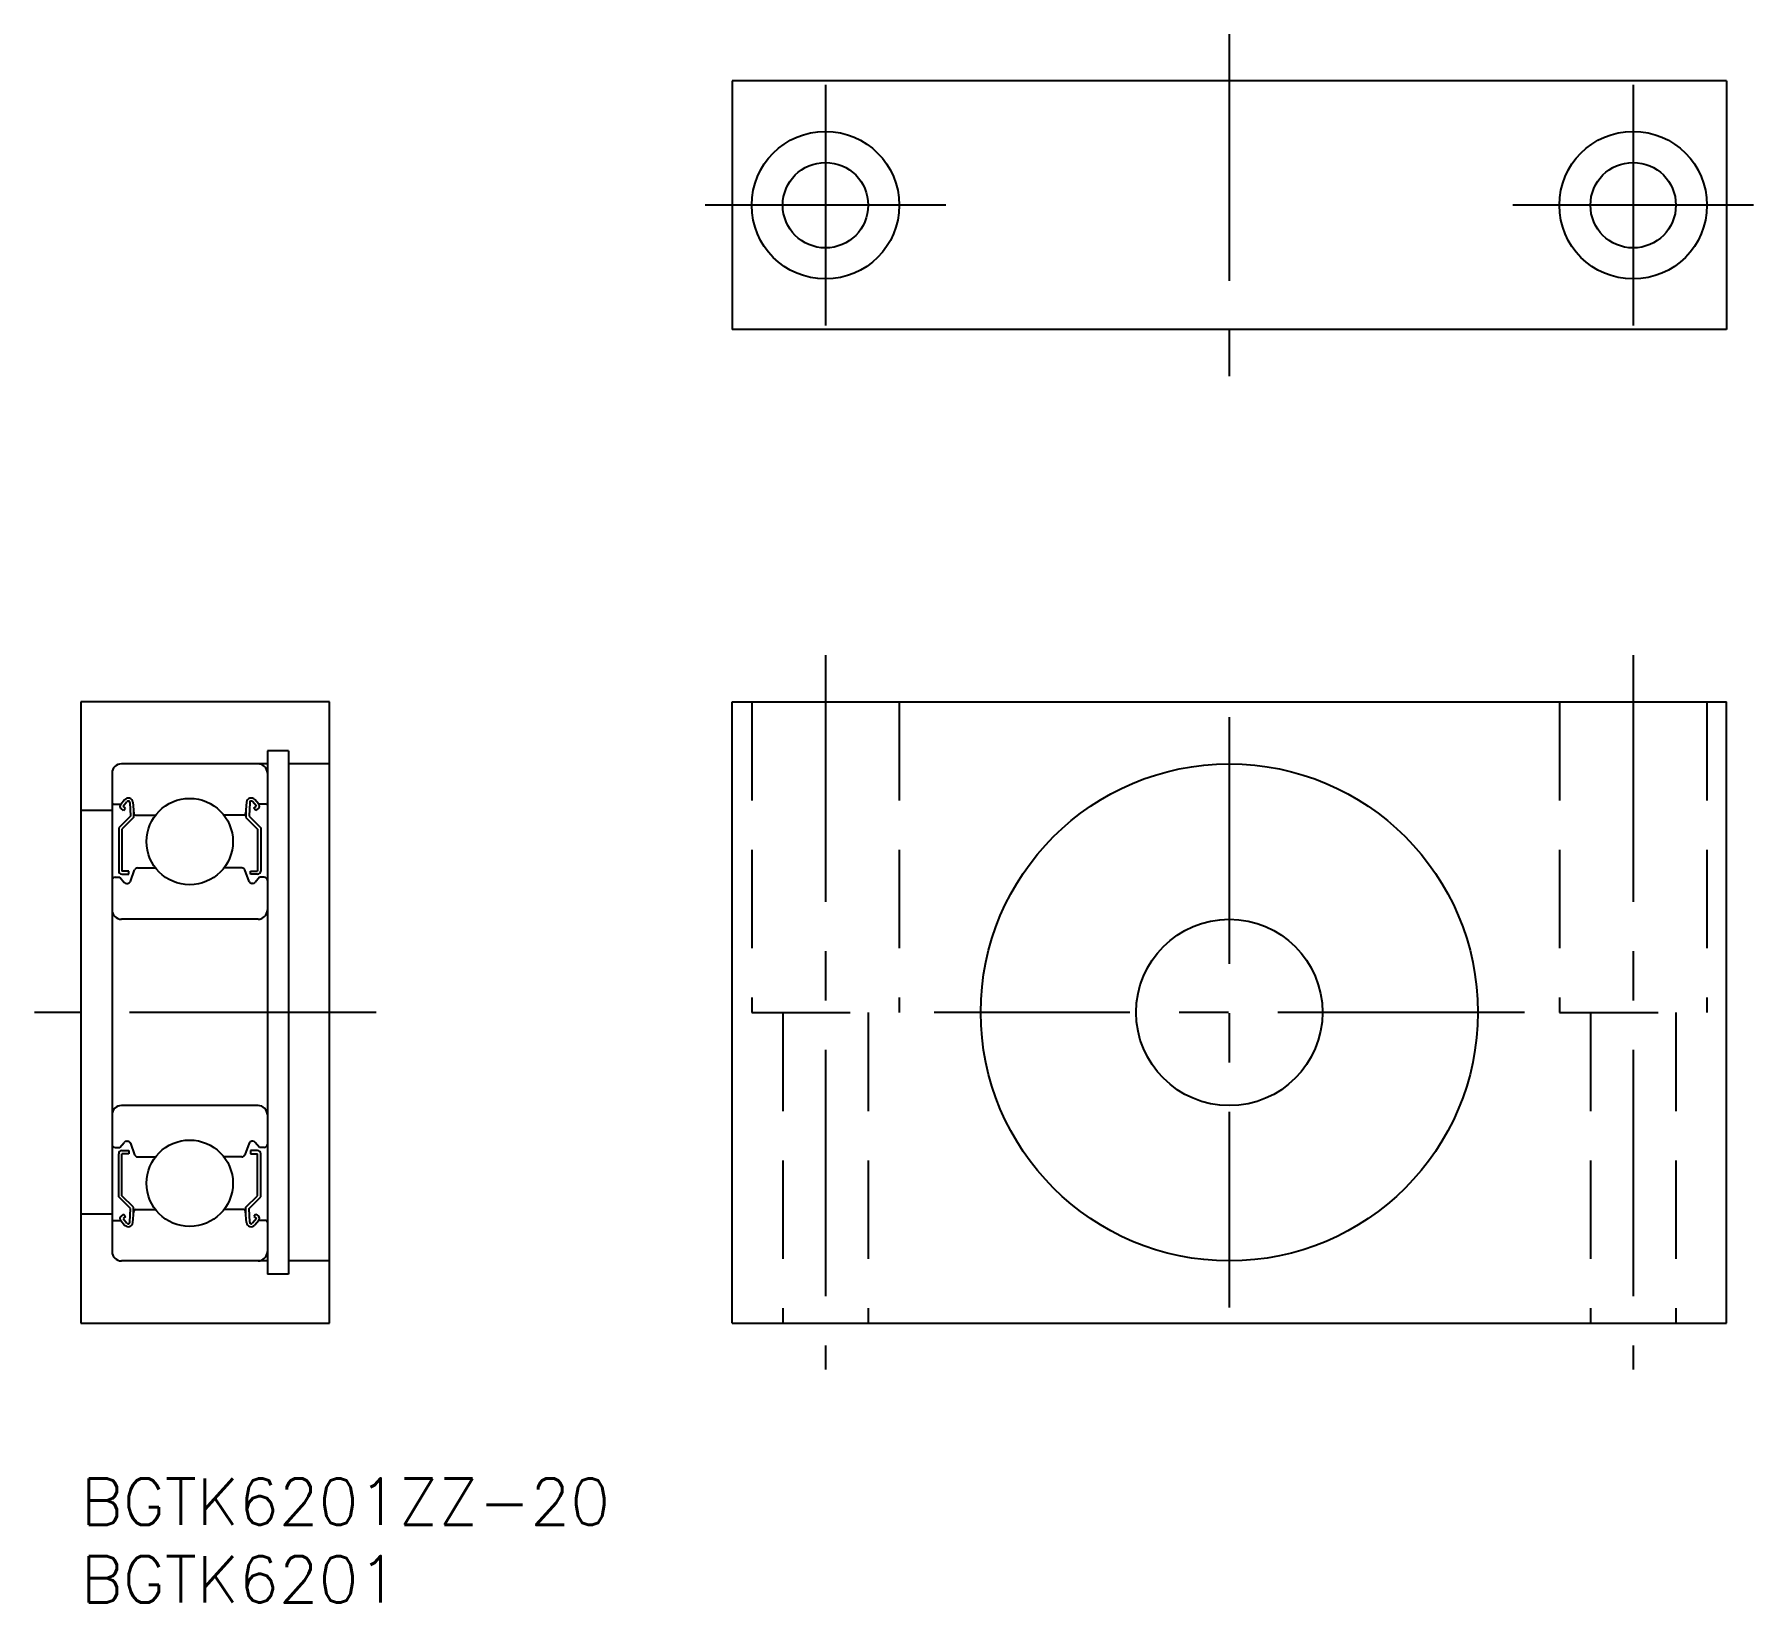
# Model space of a CAD drawing. Extents: x -3 to 108, y -8 to 93.
import ezdxf

# ---------------------------------------------------------------- set-up
doc = ezdxf.new("R2010")
doc.units = 0
doc.header["$LTSCALE"] = 0.5
doc.linetypes.add('CENTER', pattern=[50.8, 31.75, -6.35, 6.35, -6.35])
doc.linetypes.add('DASHED', pattern=[19.05, 12.7, -6.35])
for name, color, linetype in [('MSM_CENTER', 1, 'CENTER'), ('MSM_CONTINUOUS', 7, 'CONTINUOUS'), ('MSM_DASHED', 4, 'DASHED'), ('MSM_PART_NUMBER', 7, 'CONTINUOUS')]:
    doc.layers.add(name, color=color, linetype=linetype)
doc.styles.get("Standard").update_dxf_attribs({"font": 'txt.shx', "height": 3, "bigfont": 'bigfont.shx'})

# ---------------------------------------------------------------- blocks, each defined once
blk = doc.blocks.new('*U6')
at = {"layer": 'MSM_PART_NUMBER'}
blk.add_text('BGTK6201ZZ-20', height=3, dxfattribs=at).set_placement((0, -3))
blk = doc.blocks.new('*U7')
at = {"layer": 'MSM_PART_NUMBER'}
blk.add_text('BGTK6201', height=3, dxfattribs=at).set_placement((0, -8))

msp = doc.modelspace()

# ---------------------------------------------------------------- linework, layer by layer
at = {"layer": 'MSM_CENTER'}
for p, q in [((73.93, 92.97), (73.93, 70.97)), ((47.93, 89.72), (47.93, 74.22)), ((99.93, 89.72), (99.93, 74.22)), ((55.68, 81.97), (40.18, 81.97)), ((107.68, 81.97), (92.18, 81.97)), ((47.93, 53), (47.93, 7)), ((99.93, 53), (99.93, 7)), ((73.93, 49), (73.93, 11)), ((19, 30), (-3, 30)), ((92.93, 30), (54.93, 30))]:
    msp.add_line(p, q, dxfattribs=at)
at = {"layer": 'MSM_CONTINUOUS'}
for p, q in [((41.93, 89.97), (41.93, 73.97)), ((105.93, 89.97), (41.93, 89.97)), ((105.93, 89.97), (105.93, 73.97)), ((105.93, 73.97), (41.93, 73.97)), ((0, 50), (0, 10)), ((16, 50), (0, 50)), ((16, 10), (16, 50)), ((41.93, 10), (41.93, 50)), ((41.93, 50), (105.93, 50)), ((105.93, 10), (105.93, 50)), ((13.35, 46.85), (12, 46.85)), ((12, 46.85), (12, 13.15)), ((13.35, 46.85), (13.35, 13.15)), ((2, 45.4), (2, 14.6)), ((12, 46), (2.6, 46)), ((16, 46), (13.35, 46)), ((2.1, 43.4), (2.56, 43.4)), ((2.56, 43.4), (2.81, 43.7)), ((2.71, 43.27), (2.96, 43.57)), ((2.87, 43.14), (2.71, 43.27)), ((3.14, 43.51), (3.18, 42.63)), ((3.34, 43.53), (3.4, 42.79)), ((10.66, 43.53), (10.6, 42.79)), ((10.86, 43.51), (10.82, 42.63)), ((11.29, 43.27), (11.04, 43.57)), ((11.13, 43.14), (11.29, 43.27)), ((11.44, 43.4), (11.19, 43.7)), ((11.9, 43.4), (11.44, 43.4)), ((2, 43), (0, 43)), ((3.18, 42.63), (2.43, 41.88)), ((2.74, 42.99), (2.58, 43.12)), ((3.38, 42.55), (2.63, 41.8)), ((2.74, 42.99), (2.87, 43.14)), ((3.38, 43.02), (3.38, 42.55)), ((3.5, 42.7), (4.8, 42.7)), ((10.5, 42.7), (9.2, 42.7)), ((10.62, 43.02), (10.62, 42.55)), ((10.62, 42.55), (11.37, 41.8)), ((10.82, 42.63), (11.57, 41.88)), ((11.26, 42.99), (11.13, 43.14)), ((11.26, 42.99), (11.42, 43.12)), ((2.43, 41.88), (2.43, 39.1)), ((2.63, 41.8), (2.63, 39.1)), ((11.37, 41.8), (11.37, 39.1)), ((11.57, 41.88), (11.57, 39.1)), ((3.08, 39.1), (2.63, 39.1)), ((2.63, 38.9), (3.08, 38.9)), ((3.08, 38.9), (3.08, 39.1)), ((3.18, 38.43), (3.45, 39.17)), ((3.64, 39.3), (4.8, 39.3)), ((10.36, 39.3), (9.2, 39.3)), ((10.82, 38.43), (10.55, 39.17)), ((10.92, 38.9), (10.92, 39.1)), ((10.92, 39.1), (11.37, 39.1)), ((11.37, 38.9), (10.92, 38.9)), ((2.2, 38.7), (2.5, 38.7)), ((2.5, 38.7), (2.78, 38.37)), ((2.93, 38.3), (2.99, 38.3)), ((11.07, 38.3), (11.01, 38.3)), ((11.5, 38.7), (11.22, 38.37)), ((11.8, 38.7), (11.5, 38.7)), ((11.4, 36), (2.6, 36)), ((11.4, 24), (2.6, 24)), ((2.2, 21.3), (2.5, 21.3)), ((2.5, 21.3), (2.78, 21.63)), ((2.63, 21.1), (3.08, 21.1)), ((2.93, 21.7), (2.99, 21.7)), ((3.08, 21.1), (3.08, 20.9)), ((3.18, 21.57), (3.45, 20.83)), ((10.82, 21.57), (10.55, 20.83)), ((10.92, 21.1), (10.92, 20.9)), ((11.37, 21.1), (10.92, 21.1)), ((11.07, 21.7), (11.01, 21.7)), ((11.5, 21.3), (11.22, 21.63)), ((11.8, 21.3), (11.5, 21.3)), ((2.43, 18.12), (2.43, 20.9)), ((2.63, 18.2), (2.63, 20.9)), ((3.08, 20.9), (2.63, 20.9)), ((3.64, 20.7), (4.8, 20.7)), ((10.36, 20.7), (9.2, 20.7)), ((10.92, 20.9), (11.37, 20.9)), ((11.37, 18.2), (11.37, 20.9)), ((11.57, 18.12), (11.57, 20.9)), ((3.18, 17.37), (2.43, 18.12)), ((3.38, 17.45), (2.63, 18.2)), ((10.62, 17.45), (11.37, 18.2)), ((10.82, 17.37), (11.57, 18.12)), ((2, 17), (0, 17)), ((2.74, 17.01), (2.58, 16.88)), ((2.87, 16.86), (2.71, 16.73)), ((2.71, 16.73), (2.96, 16.43)), ((2.74, 17.01), (2.87, 16.86)), ((3.14, 16.49), (3.18, 17.37)), ((3.34, 16.47), (3.4, 17.21)), ((3.38, 16.98), (3.38, 17.45)), ((3.5, 17.3), (4.8, 17.3)), ((10.5, 17.3), (9.2, 17.3)), ((10.66, 16.47), (10.6, 17.21)), ((10.62, 16.98), (10.62, 17.45)), ((10.86, 16.49), (10.82, 17.37)), ((11.29, 16.73), (11.04, 16.43)), ((11.26, 17.01), (11.13, 16.86)), ((11.13, 16.86), (11.29, 16.73)), ((11.26, 17.01), (11.42, 16.88)), ((2.1, 16.6), (2.56, 16.6)), ((2.56, 16.6), (2.81, 16.3)), ((11.44, 16.6), (11.19, 16.3)), ((11.9, 16.6), (11.44, 16.6)), ((12, 14), (2.6, 14)), ((16, 14), (13.35, 14)), ((13.35, 13.15), (12, 13.15)), ((0, 10), (16, 10)), ((41.93, 10), (105.93, 10))]:
    msp.add_line(p, q, dxfattribs=at)
for centre, radius in [((47.93, 81.97), 4.75), ((99.93, 81.97), 4.75), ((47.93, 81.97), 2.75), ((99.93, 81.97), 2.75), ((73.93, 30), 16), ((7, 41), 2.78), ((73.93, 30), 6), ((7, 19), 2.78)]:
    msp.add_circle(centre, radius, dxfattribs=at)
for centre, radius, start, end in [((2.6, 45.4), 0.6, 90, 180), ((11.4, 45.4), 0.6, 0, 90), ((2.1, 43.5), 0.1, 180, 270), ((2.71, 43.27), 0.2, 140.0012, 230.087), ((3.04, 43.5), 0.3, 4.9968, 140.0012), ((3.04, 43.51), 0.1, 2.8198, 140.0002), ((10.96, 43.5), 0.3, 39.9988, 175.0032), ((10.96, 43.51), 0.1, 39.9998, 177.1802), ((11.29, 43.27), 0.2, 309.913, 39.9988), ((11.9, 43.5), 0.1, 270, 0), ((3.5, 42.8), 0.1, 184.9968, 270), ((10.5, 42.8), 0.1, 270, 355.0032), ((2.63, 39.1), 0.2, 180, 270), ((3.64, 39.1), 0.2, 90, 159.9916), ((10.36, 39.1), 0.2, 20.0084, 90), ((11.37, 39.1), 0.2, 270, 0), ((2.2, 38.5), 0.2, 90, 180), ((2.93, 38.5), 0.2, 219.9952, 270), ((2.99, 38.5), 0.2, 270, 339.9916), ((11.01, 38.5), 0.2, 200.0084, 270), ((11.07, 38.5), 0.2, 270, 320.0048), ((11.8, 38.5), 0.2, 0, 90), ((2.6, 36.6), 0.6, 180, 270), ((11.4, 36.6), 0.6, 270, 0), ((2.6, 23.4), 0.6, 90, 180), ((11.4, 23.4), 0.6, 0, 90), ((2.2, 21.5), 0.2, 180, 270), ((2.63, 20.9), 0.2, 90, 180), ((2.93, 21.5), 0.2, 90, 140.0048), ((2.99, 21.5), 0.2, 20.0084, 90), ((11.01, 21.5), 0.2, 90, 159.9916), ((11.07, 21.5), 0.2, 39.9952, 90), ((11.37, 20.9), 0.2, 0, 90), ((11.8, 21.5), 0.2, 270, 0), ((3.64, 20.9), 0.2, 200.0084, 270), ((10.36, 20.9), 0.2, 270, 339.9916), ((2.71, 16.73), 0.2, 129.913, 219.9988), ((3.5, 17.2), 0.1, 90, 175.0032), ((10.5, 17.2), 0.1, 4.9968, 90), ((11.29, 16.73), 0.2, 320.0012, 50.087), ((2.1, 16.5), 0.1, 90, 180), ((3.04, 16.5), 0.3, 219.9988, 355.0032), ((3.04, 16.49), 0.1, 219.9998, 357.1802), ((10.96, 16.5), 0.3, 184.9968, 320.0012), ((10.96, 16.49), 0.1, 182.8198, 320.0002), ((11.9, 16.5), 0.1, 0, 90), ((2.6, 14.6), 0.6, 180, 270), ((11.4, 14.6), 0.6, 270, 0)]:
    msp.add_arc(centre, radius, start, end, dxfattribs=at)
at = {"layer": 'MSM_DASHED'}
for p, q in [((43.18, 50), (43.18, 30)), ((52.68, 50), (52.68, 30)), ((95.18, 50), (95.18, 30)), ((104.68, 50), (104.68, 30)), ((43.18, 30), (52.68, 30)), ((45.18, 30), (45.18, 10)), ((50.68, 30), (50.68, 10)), ((95.18, 30), (104.68, 30)), ((97.18, 30), (97.18, 10)), ((102.68, 30), (102.68, 10))]:
    msp.add_line(p, q, dxfattribs=at)

# ---------------------------------------------------------------- block references
at = {"layer": 'MSM_CONTINUOUS'}
for name in ['*U6', '*U7']:
    msp.add_blockref(name, (0, 0), dxfattribs=at)

doc.saveas('drawing.dxf')
